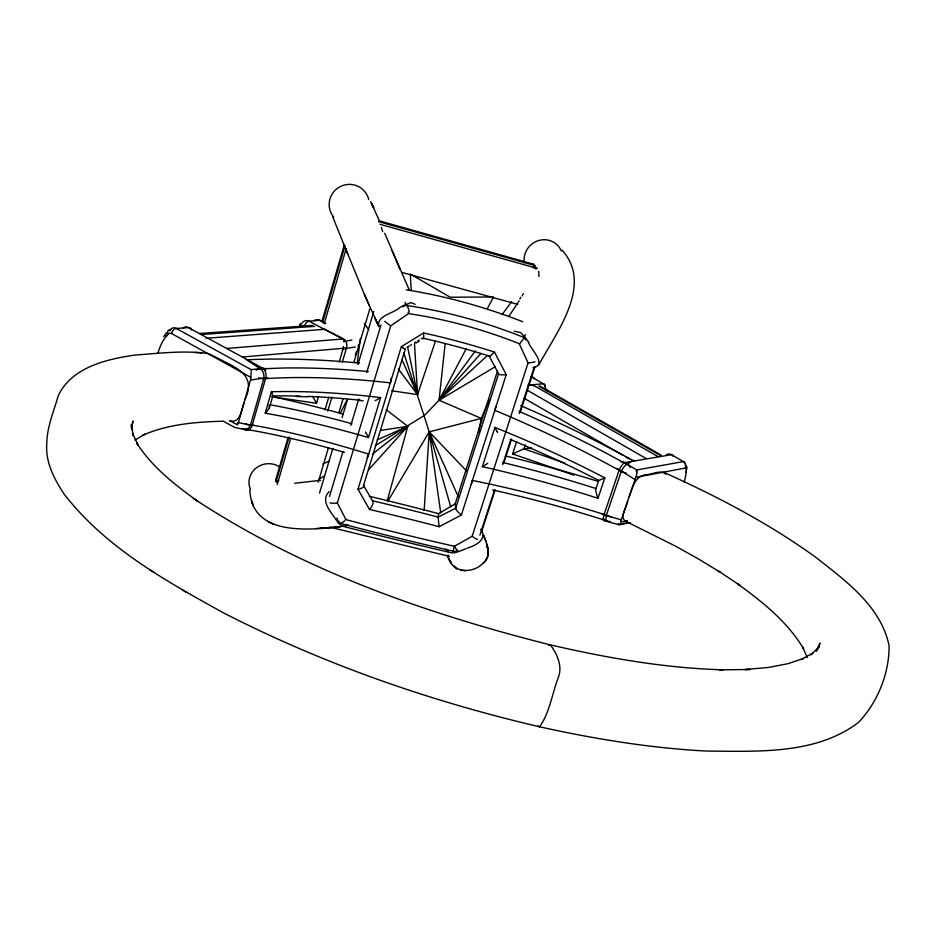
<?xml version="1.0" encoding="UTF-8"?>
<svg xmlns="http://www.w3.org/2000/svg" width="936" height="936" viewBox="0 0 936 936"><rect width="100%" height="100%" fill="white"/><g stroke="black" fill="none" stroke-linecap="round" stroke-linejoin="round"><path stroke-width="1.4" d="M343.734 340.482L343.699 339.511L309.032 321.165A10.343 7.137 88.4 0 0 301.649 323.435M447.981 556.873C452.263 573.101 472.212 574.119 482.929 563.425C492.207 556.312 486.895 543.535 483.444 534.912L485.842 541.23M229.741 420.685L237.393 424.85A7.383 5.242 89.9 0 0 238.411 422.627L250.497 380.016A7.429 5.253 -88.8 0 0 250.86 377.407L251.152 371.803M488.136 553.539L488.136 551.526M131.332 427.097L131.368 424.605L133.193 435.603L132.467 432.97L137.99 445.126L136.633 442.868C151.854 466.982 174.821 484.696 197.613 501.205L193.436 498.397C301.427 569.919 425.529 613.443 550.45 644.927C557.014 654.077 562.805 666.081 558.324 677.442C552.111 693.588 549.701 712.963 539.499 726.781C430.15 701.24 323.248 664.057 223.248 612.741C165.344 580.706 104.855 547.139 63.847 493.705C54.194 478.893 45.291 462.091 46.8 443.828C46.835 427.144 53.843 411.395 58.301 395.53C72.072 367.052 106.423 359.272 134.854 355.06C158.886 353.387 183.865 350.204 207.757 353.492C211.934 355.107 215.888 357.236 219.843 359.295C238.083 368.55 256.534 375.886 244.822 399.812M251.222 370.059L251.211 370.656M343.43 346.507L343.43 346.437A7.184 5.277 -87.6 0 1 343.021 348.964M424.16 510.424L429.226 431.859L403.872 353.188M685.585 465.438A5.3 3.604 2.8 0 1 686.193 469.849L686.018 472.13M265.216 413.209A13.806 8.506 -24.4 0 0 265.918 412.624L269.381 407.944L272.844 395.893L271.768 392.465A13.888 3.533 48.2 0 0 271.37 391.739L276.787 391.622A362.595 118.708 14 0 1 373.148 396.724L380.624 397.601L368.515 437.545L361.425 435.521A361.331 84.404 21.7 0 0 270.317 414.098L265.204 413.209L271.381 391.751M538.96 276.494L538.726 271.37M445.162 343.652L439.066 400.257L424.371 415.455L375.301 445.63M357.318 362.501L360.372 338.352M363.379 485.105L372.481 500.772A359.237 48.157 15.5 0 1 438.153 517.128L438.586 513.665L455.2 503.837L497.425 371.206M131.531 429.425L132.994 421.001L131.403 427.951M487.714 556.347L488.077 554.463M478.471 432.42L481.315 418.392L489.329 399.824M471.276 484.076L472.329 480.414A362.138 98.725 11.9 0 1 606.364 515.198A7.231 1.802 18.7 0 0 611.442 516.859M525.143 334.526L524.429 337.206L525.88 340.224M387.293 500.631L407.78 426.325L386.229 409.711M243.922 402.96C241.488 409.582 240.096 424.16 229.765 420.72M246.145 359.506L260.442 368.866A7.593 4.879 85.9 0 1 263.765 378.706L250.567 424.815A7.523 5.195 -80.6 0 1 243.313 428.887A7.523 6.061 -52.4 0 1 241.816 428.302M223.575 421.352L234.807 427.495L245.29 429.718A7.359 4.984 -80.1 0 0 252.135 425.541L265.824 377.84L250.497 380.016M278.729 480.847L276.05 481.724L275.722 479.829L287.984 437.814M321.925 321.563L344.425 244.53M276.05 481.724L289.107 437.042M322.546 322.546L344.986 245.747M277.208 484.52L290.675 438.434M324.16 323.915L346.215 248.496M274.95 397.192L316.508 403.287L318.521 396.466M324.967 410.026L328.817 397.028M339.148 362.138L343.044 348.976L355.212 346.987M318.228 482.215L328.466 447.642M327.764 411.115L331.917 397.098M342.307 362.045L346.472 348.016A7.043 5.207 -87.6 0 0 343.617 338.902L324.675 329.308A5.242 3.838 -87.3 0 0 321.867 329.402M355.306 355.259L356.347 351.749M338.914 412.612L343.091 398.596M353.948 362.15L369.825 308.903M319.539 493.026L332.888 448.332M342.073 417.608L347.49 399.45M357.926 364.537L373.78 311.466M329.495 496.443L342.892 451.854M350.836 425.377L358.78 398.9M366.736 372.434L380.964 325.049M453.036 551.222L454.358 546.285L472.165 536.293L528.056 362.864L519.234 343.664A323.762 196.303 24.2 0 0 408.47 313.63L390.733 325.88L337.334 502.901L345.934 519.609A324.628 32.573 12.7 0 0 454.358 546.285A7.055 1.275 61.4 0 0 457.891 550.485M357.997 489.235L401.345 346.648L423.61 332.97A353.89 147.9 20.5 0 1 494.477 352.076L506.224 374.681L461.343 515.057L439.089 526.711A350.134 46.975 15.5 0 0 369.509 509.465L357.997 489.235A7.511 2.843 -6.2 0 0 363.788 485.281M363.589 485.316L405.276 349.081M269.416 407.827L269.135 405.031M455.656 508.365L498.514 373.873M482.379 466.631L494.887 427.413L502.211 430.373A362.805 105.932 22.8 0 1 599.215 474.973L604.855 477.886L597.952 498.291L591.997 496.372A361.308 97.227 13 0 0 489.973 468.421L482.309 466.678L486.404 464.209A8.763 1.591 -31 0 0 487.714 463.343M479.899 535.17L494.653 489.54M502.702 464.642L510.752 439.756M519.246 413.478L534.444 366.456M481.619 531.671L495.027 490.195M503.977 462.548L511.571 439.042M520.065 412.776L534.819 367.158M574.06 475.149L512.635 453.948L516.637 441.593M525.236 444.846L523.938 448.812L512.635 453.948M435.474 341.113L417.561 394.618L391.739 390.768M598.689 480.577L595.518 489.937L597.554 497.461A13.244 4.914 63.2 0 0 597.94 498.303M627.635 501.286C627.073 506.622 617.596 520.72 627.529 521.153M627.073 520.849L620.673 522.054A7.055 2.644 -65 0 1 621.223 519.831L635.029 479.618A7.102 2.621 -65.6 0 1 636.035 477.301M629.191 496.747C632.338 488.136 635.006 475.757 646.086 474.704C652.17 474.575 661.237 469.158 665.788 474.295M496.255 405.943L494.746 410.284A365.274 105.183 23.9 0 1 621.235 471.498A7.277 1.65 18.6 0 0 626.348 473.171M487.633 556.709L485.632 560.582L486.603 559.096M817.339 649.748L820.111 643.137L816.227 650.824M519.936 299.017L520.72 297.297M340.107 413.689L346.624 400.748M636.012 477.29L685.281 468.07A5.218 4.844 -87.6 0 0 683.257 461.553L671.44 454.65A5.207 4.82 -86.7 0 0 665.753 455.387M466.28 348.613L439.066 400.257L481.315 418.392L429.226 431.859L388.019 500.935M487.363 308.587L493.494 296.969L450.169 297.215L410.284 274.014L411.243 289.996M522.124 295.858L523.388 293.67M534.947 367.228C546.472 363.074 529.706 348.414 528.641 342.365M533.122 267.883L534.538 265.438L533.45 264.151L379.291 220.837M519.106 300.924L509.055 316.075M538.703 365.04C555.855 333.076 593.553 285.363 562.267 250.321M816.274 651.07L819.023 646.94L810.927 654.779L812.928 653.012L801.111 659.611L803.345 658.511L787.726 663.741L768.327 667.45L745.243 669.532L750.04 669.486L720.018 669.848M163.636 336.714L166.432 332.736M475.371 350.918L439.066 400.257L495.249 366.736M502.164 314.508L511.676 301.579M298.724 327.226L299.801 325.786M329.226 491.599C319.831 500.514 330.911 511.7 335.884 519.492A64.385 41.699 84.6 0 0 337.919 522.101M300.351 325.073L300.901 324.371M166.514 336.305L168.199 334.281A5.651 3.217 43.3 0 1 170.095 329.893A9.816 6.213 88 0 1 176.225 328.477L188.405 327.577L262.852 368.234A5.593 3.522 -62.8 0 1 265.754 370.001M169.299 330.864L169.861 330.174M480.636 353.761L439.066 400.257L487.305 355.575M368.69 469.696L407.78 426.325L380.613 430.385M482.929 563.425L485.491 560.828M530.291 448.648L531.11 447.911M548.566 645.278L550.45 644.927M372.493 454.112L407.78 426.325L377.22 439.861M347.794 524.64C344.588 528.278 339.908 525.541 337.896 522.148M380.624 397.601L376.518 400.011A8.927 3.814 -32.2 0 1 375.067 400.596M634.351 460.968L632.912 460.43L626.991 464.373A7.277 2.176 -60.8 0 0 621.247 471.498L606.376 515.198A7.219 2.492 -72 0 0 607.639 521.188A7.219 6.891 51.7 0 0 610.108 521.422M403.03 306.821L405.885 304.937L405.066 302.293M407.113 347.338L409.289 346.004M410.377 345.337L411.466 344.67M414.73 342.681L415.818 342.026M417.994 340.704L419.082 340.037M421.27 338.715L422.358 338.06M415.912 343.091L419.129 341.172M319.082 479.045L324.09 476.073M134.913 440.119L144.893 434.245L142.892 435.17C168.199 424.137 196.174 421.902 223.458 421.212M438.153 517.117L455.668 508.213L455.2 503.837M403.428 305.557L411.068 302.632L415.104 304.294M598.806 480.472L604.855 477.886M322.756 463.987L329.39 461.038M310.179 326.535L312.788 325.389L199.403 333.508M200.842 353.129L201.755 352.743L194.887 352.521M467.485 548.075C475.535 545.559 488.054 539.347 480.706 529.261M466.327 548.566L461.764 550.426M534.538 367.357L532.876 367.79M627.869 522.616L617.971 524.523M630.396 522.627L618.708 524.862M320.627 480.308L294.711 483.268M531.192 447.841L523.938 448.812L564.923 463.168M528.278 385.152L543.184 383.772A10.05 3.873 -62.6 0 1 545.337 387.094M170.095 329.905L170.867 329.835M242.541 357.002L346.472 348.016M226.664 348.461L343.617 338.926M341.23 526.64C309.512 529.94 251.702 536.796 249.877 489.949M330.712 527.483L324.184 527.974L339.791 526.757M528.208 385.117L532.525 384.79L657.856 456.499M530.794 377.372L532.853 377.266A10.085 3.931 -62.7 0 1 534.234 378.764M206.084 338.282L324.675 329.308M201.298 334.526L314.671 326.348M320.147 528.243L325.67 527.869M316.216 528.477L321.656 528.138M514.215 331.215L520.72 332.608L526.488 339.031A65.029 43.852 53.8 0 1 528.583 342.4M719.714 669.848L723.037 669.825C664.466 668.152 606.54 657.844 549.561 644.705M465.906 570.691L460.535 570.375M295.94 396.478L307.897 396.817M357.505 400.28L363.18 400.889M238.387 422.616L252.158 425.552M330.361 527.249L449.339 556.37M401.544 272.294L517.9 304.422M602.456 519.024A5.323 4.645 81.1 0 0 604.972 520.79L617.971 524.523M378.542 221.633L534.538 265.438L535.872 267.93M379.981 224.277L536.96 268.316M621.247 519.831L603.942 514.894A5.628 1.334 18.5 0 1 601.555 513.548M663.647 472.27C716.379 495.963 767.965 522.885 814.975 556.709C844.986 580.215 880.998 606.037 889.095 645.746C889.329 673.405 877.605 702.374 858.523 722.405C816.426 754.428 759.108 751.397 709.008 751.082L704.948 750.976C649.034 747.946 593.67 738.773 539.042 726.687L538.235 726.043M625.459 521.176L675.067 545.899L698.303 558.862L720.041 572.083L717.666 570.492L740.06 585.48L737.416 583.701C762.442 601.907 787.597 621.773 803.556 648.812L802.643 646.94L807.253 657.563M268.339 521.703L273.464 524.218M405.194 349.315L403.591 348.286M325.904 323.552L318.579 319.878A10.343 7.16 88.5 0 0 314.133 320.615M176.237 328.419L251.222 369.685L262.852 368.234A7.418 4.668 86.4 0 1 265.801 377.828A5.932 1.462 16.2 0 0 267.602 377.559M168.199 334.281A5.031 3.451 -88.2 0 1 171.592 333.544L250.883 377.407M661.108 455.036L540.084 386.088L538.808 386.182L661.19 455.937M527.132 390.16L645.969 458.418M524.265 398.373L622.943 455.305M625.47 456.768L629.261 458.956M182.929 590.265L186.498 592.488M149.807 569.755L153.808 572.259M635.029 479.618L619.316 469.65A5.663 1.357 18.8 0 1 616.918 468.281M403.545 348.25L401.345 346.648M455.633 567.871L457.166 568.948L453.176 565.426M390.733 325.88L384.673 321.387M466.982 471.393L429.226 431.859L440.727 512.94M448.508 555.703L448.075 555.083M312.683 396.373L316.508 403.287M445.524 549.034C448.133 553.621 453.948 553.48 458.242 551.69A63.765 55.54 -44.6 0 0 461.764 550.391M364.268 323.645L368.632 329.46M398.338 369.018L417.561 394.618L414.496 343.758M275.722 479.829L277.208 482.274M451.363 563.004L449.783 560.395L451.152 562.688M366.327 433.438L368.281 437.1M339.745 523.306L338.317 520.685M494.887 427.413L496.922 431.438M336.901 518.053L337.615 519.363M533.45 264.151L534.784 266.631M498.537 373.675L489.154 356.019A362.255 151.503 20.4 0 0 423.751 338.387M448.239 557.435L449.608 560.184M370.633 201.638L379.466 220.908M378.881 326.524L364.326 294.278L345.466 248.368M378.94 326.664L374.646 317.491L378.811 326.36M409.36 290.219L384.696 233.251M402.059 360.009L417.561 394.618L407.71 347.455M458.078 496.22L429.226 431.859L450.731 506.856M364.326 294.278L369.252 305.534M398.911 266.76L400.035 269.369L392.044 250.696M332.701 216.789L347.771 254.147M378.706 326.114C376.693 315.385 394.138 313.314 399.976 307.406A65.614 29.262 -35 0 1 403.428 305.627M636.819 470.375L637.123 472.025M381.42 227.53L382.134 229.788M382.356 230.537L382.672 231.695M408.4 313.256L408.236 312.331M439.089 526.711L438.153 517.433M534.538 265.438L534.784 268.281M477.535 539.393A7.476 1.942 39.9 0 1 472.177 536.269M457.447 550.731A7.043 7.02 37.1 0 1 453.118 551.117A333.778 29.589 12.8 0 1 340.072 523.329A7.5 3.276 -52.2 0 0 344.623 520.779M337.288 502.866A7.605 3.054 -4.5 0 1 330.034 502.889M345.793 519.188A7.897 0.913 -47.5 0 1 345.267 519.749M535.041 361.811A7.663 1.381 -3.8 0 1 528.068 362.84M524.651 337.217A7.628 0.901 -47.4 0 1 520.65 342.319M406.084 305.428A333.333 199.368 24 0 1 524.277 337.592M520.287 343.114A8.05 3.592 -48 0 1 519.398 344.003M406.084 304.457A7.745 2.983 76.7 0 1 409.219 312.074M448.04 551.971A361.928 32.105 12.8 0 1 341.628 525.962M406.282 289.821A361.366 216.193 24 0 1 522.779 321.738M369.287 496.291A398.011 53.539 15.5 0 1 438.586 513.665M461.331 514.999A7.418 1.696 40.9 0 1 455.516 508.412M506.212 374.657A7.57 1.579 -5.5 0 1 498.607 374.224M372.657 500.573A7.359 2.983 -54 0 1 369.545 509.535M494.372 351.866A7.5 1.053 -49.9 0 1 489.516 356.511M488.955 356.394A7.5 1.053 -49.9 0 1 488.966 356.242M422.885 338.855A7.57 1.486 80.4 0 1 422.581 338.621M423.505 332.877A7.57 1.486 80.4 0 1 423.318 338.668M250.439 489.352A19.434 18.392 -8.3 0 1 256.558 467.684A19.434 18.392 -8.3 0 1 280.121 467.24M333.684 217.14A20.112 19.948 -33.8 0 1 340.33 186.533A20.112 19.948 -33.8 0 1 368.749 199.555M524.265 262.805A19.785 18.966 -45.7 0 1 538.27 240.646A19.785 18.966 -45.7 0 1 561.343 251.012M171.581 333.52A5.534 3.99 -68.7 0 1 176.237 328.384M191.728 329.963A5.499 3.943 -69.1 0 0 188.405 327.553A9.816 6.224 88.1 0 0 183.093 328.103M165.707 335.533A50.088 34.679 -88.8 0 1 166.058 334.994M157.938 353.246A42.459 29.32 -88.8 0 1 166.386 336.082M247.747 429.133A5.546 3.463 -61.6 0 1 245.302 429.682M253.913 425.272A5.885 1.439 15.8 0 1 252.076 425.506M251.269 369.556A11.115 1.392 -71.9 0 1 251.433 369.381M238.2 422.709A8.108 0.714 -53.6 0 1 237.323 423.809M358.359 344.939A7.933 5.92 -87.6 0 1 358.114 345.922M322.042 321.727A5.148 3.346 -63.4 0 0 319.562 320.311L309.032 321.165A5.171 3.393 -63 0 0 304.563 325.798A5.218 3.791 -87.4 0 0 300.503 327.085A5.183 2.363 36.5 0 1 300.924 323.692M351.913 339.99A73.055 18.977 8.5 0 1 347.162 340.844M343.629 341.698A8.003 0.737 -80.7 0 1 344.542 341.734M271.545 396.466A411.138 95.39 21.6 0 1 343.29 414.145M272.458 395.951A370.796 122.417 14.1 0 1 300.444 396.15M307.71 396.396A370.796 122.417 14.1 0 1 360.325 400.245M243.313 428.887A370.96 87.294 22.4 0 1 344.448 452.38M256.277 370.223A7.57 6.143 -54.5 0 1 260.442 368.866L282.953 368.012A377.84 123.365 13.3 0 1 368.375 371.557M247.549 359.775A405.475 132.549 13.3 0 1 359.447 363.086M245.443 423.914A7.57 1.954 16 0 0 250.567 424.815A362.138 83.128 22.5 0 1 368.761 454.112A7.196 3.264 -80.9 0 1 366.935 457.622M263.765 378.706A7.617 1.79 16.1 0 1 258.628 377.735M263.788 378.717A365.005 120.838 13.2 0 1 390.417 382.871M269.919 404.738A370.328 85.574 21.6 0 1 351.948 423.739M365.543 432.069A8.892 0.924 60.4 0 1 366.257 433.38M391.061 378.238A7.277 3.323 -79.9 0 1 390.406 382.859M535.731 269.018A3.393 0.901 -51.6 0 1 536.89 268.234M505.452 455.926A411.115 109.734 13.1 0 1 597.8 481.303M510.061 439.358A371.054 109.688 22.7 0 1 598.853 480.496M492.652 489.961A370.913 102.878 12.1 0 1 607.639 521.188M630.256 467.567A7.266 6.985 54.2 0 0 626.991 464.373L603.732 451.842A378.167 107.511 23.7 0 0 519.094 411.36M520.755 405.627A405.756 115.467 23.7 0 1 632.9 460.43M502.597 462.466A370.363 98.467 13.1 0 1 596.115 488.604M497.554 432.49A8.81 1.193 65.9 0 1 496.911 431.274M545.325 389.809A5.031 4.423 85.3 0 0 543.173 383.783L532.245 377.255A5.031 4.399 86.2 0 0 531.227 376.798M546.133 390.359A5.066 2.164 -66.3 0 1 546.367 390.757M546.191 389.294A5.019 2.749 5.5 0 1 547.326 390.757M684.731 463.636A9.243 2.749 -62.3 0 0 683.233 461.623L636.644 469.966L624.78 462.595A5.359 4.715 83.8 0 0 620.966 462.045M672.949 456.206A9.278 2.773 -62.3 0 0 671.416 454.709L624.78 462.595A7.114 2.001 -61 0 0 619.328 469.65L603.942 514.894A7.055 2.317 -72.4 0 0 604.972 520.79M685.281 468.082A4.738 1.685 -65.8 0 1 686.24 469.872M686.158 471.99A40.154 14.449 -65.5 0 1 684.157 482.344M636.281 470.937A10.635 2.995 -79.2 0 1 636.375 471.44M636.784 472.434A7.816 2.972 -64.2 0 1 635.872 477.231M621.27 524.101A7.769 3.475 79.5 0 1 619.035 524.172M618.357 524.183A10.588 3.1 -81 0 1 618.181 523.821M532.537 384.766A5.113 2.211 -66.3 0 1 533.777 385.971M373.628 207.687L371.487 203.323L373.628 207.687M253.375 505.955L251.55 500.889L253.375 505.955M487.492 547.443L486.685 543.945L487.714 548.438L487.492 547.443M487.504 547.513L487.188 545.887L488.007 550.216L487.504 547.513"/></g></svg>
